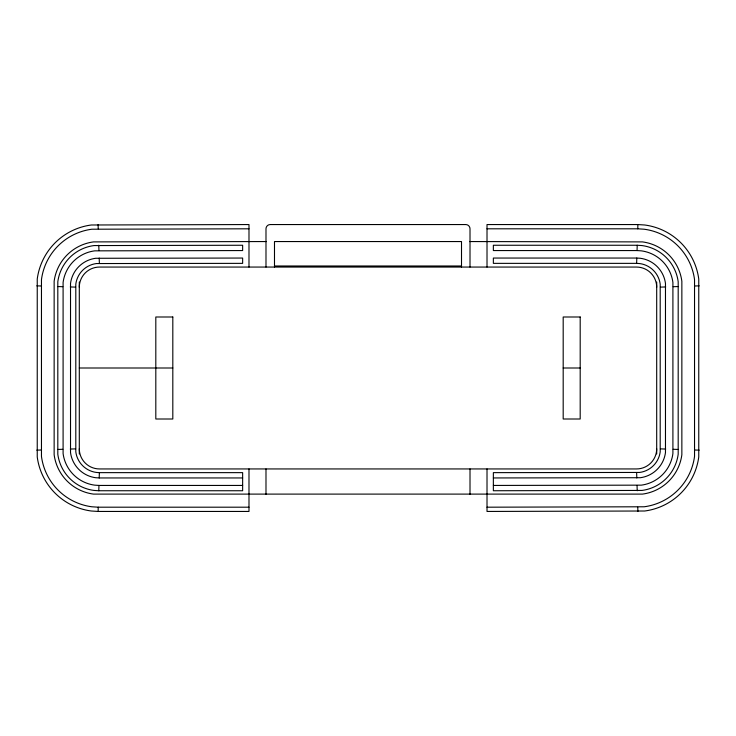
<?xml version="1.0" encoding="UTF-8"?>
<svg xmlns="http://www.w3.org/2000/svg" width="736" height="736" viewBox="0 0 736 736"><rect width="100%" height="100%" fill="white"/><g stroke="black" fill="none" stroke-linecap="round" stroke-linejoin="round"><path stroke-width="1.1" d="M248.989 267.058L248.989 224.554L91.301 224.995A62.781 62.781 0 0 0 37.242 279.054L37.242 456.946A62.781 62.781 0 0 0 91.301 511.005L98.1 511.446L98.238 507.196L248.989 507.196M98.955 485.438L94.696 485.153A36.717 36.717 0 0 1 63.094 453.551L63.094 282.449A36.717 36.717 0 0 1 94.696 250.847L242.641 250.562L242.641 245.254L94.006 245.566A42.044 42.044 0 0 0 57.813 281.759L57.813 454.241A42.044 42.044 0 0 0 94.006 490.434L98.78 490.746L98.955 485.438L242.641 485.438M99.369 472.641L96.37 472.448A23.892 23.892 0 0 1 75.799 451.876L75.799 284.124A23.892 23.892 0 0 1 96.37 263.552L242.641 263.359L242.641 258.051L95.68 258.281A29.219 29.219 0 0 0 70.527 283.434L70.527 452.566A29.219 29.219 0 0 0 95.68 477.719L99.194 477.949L99.369 472.641L242.641 472.641L242.641 490.746L98.78 490.746M636.806 258.051L493.359 258.051L493.359 263.359L636.631 263.359L636.806 258.051L640.32 258.281A29.219 29.219 0 0 1 665.473 283.434L665.473 452.566A29.219 29.219 0 0 1 640.32 477.719L493.359 477.949M637.22 245.254L493.359 245.254L493.359 250.562L637.045 250.562L637.22 245.254L641.994 245.566A42.044 42.044 0 0 1 678.187 281.759L678.187 454.241A42.044 42.044 0 0 1 641.994 490.434L493.359 490.746L493.359 472.641L639.63 472.448A23.892 23.892 0 0 0 660.201 451.876L660.201 284.124A23.892 23.892 0 0 0 639.63 263.552L636.631 263.359M487.011 228.804L637.762 228.804L637.9 224.563L644.699 224.995A62.781 62.781 0 0 1 698.758 279.054L698.758 456.946A62.781 62.781 0 0 1 644.699 511.005L487.011 511.446L487.011 468.942M98.238 507.196L91.853 506.782A58.521 58.521 0 0 1 41.464 456.394L41.464 279.606A58.521 58.521 0 0 1 91.853 229.218L248.989 228.804M637.045 250.562L641.304 250.847A36.717 36.717 0 0 1 672.906 282.449L672.906 453.551A36.717 36.717 0 0 1 641.304 485.153L493.359 485.438M637.762 228.804L644.147 229.218A58.521 58.521 0 0 1 694.536 279.606L694.536 456.394A58.521 58.521 0 0 1 644.147 506.782L487.011 507.196M660.394 287.123L665.703 286.948M673.192 286.709L678.5 286.534M694.95 285.991L699.191 285.853M36.809 450.147L41.05 450.009M57.5 449.466L62.808 449.291M70.297 449.052L75.606 448.877M637.9 224.554L487.011 224.554L487.011 267.058M266.45 241.555L93.518 241.896A45.742 45.742 0 0 0 54.142 281.272L54.142 454.728A45.742 45.742 0 0 0 93.518 494.104L642.482 494.104A45.742 45.742 0 0 0 681.858 454.728L681.858 281.272A45.742 45.742 0 0 0 642.482 241.896L469.55 241.555M274.491 265.99L461.509 265.99M79.304 368L172.813 368M563.187 368L580.189 368M99.194 477.949L242.641 477.949M98.1 511.446L248.989 511.446L248.989 468.942M36.809 285.853L41.05 285.991M57.5 286.534L62.808 286.709M70.297 286.948L75.606 287.123M660.394 448.877L665.703 449.052M673.192 449.291L678.5 449.466M694.95 450.009L699.191 450.147M636.631 472.641L636.806 477.949M637.045 485.438L637.22 490.746M637.762 507.196L637.9 511.437M98.1 224.563L98.238 228.804M98.78 245.254L98.955 250.562M99.194 258.051L99.369 263.359M656.696 282.035L656.696 453.965M470.01 267.058L470.01 228.804A4.25 4.25 0 0 0 465.759 224.554L270.241 224.554A4.25 4.25 0 0 0 265.99 228.804L265.99 267.058M470.01 468.942L470.01 494.445M461.509 267.058L461.509 241.555L274.491 241.555L274.491 267.058M265.99 468.942L265.99 494.445M79.304 282.035L79.304 453.965M79.304 448.758A20.185 20.185 0 0 0 99.489 468.942L636.511 468.942A20.185 20.185 0 0 0 656.696 448.758M79.304 287.242A20.185 20.185 0 0 1 99.489 267.058L636.511 267.058A20.185 20.185 0 0 1 656.696 287.242M172.813 316.995L155.811 316.995L155.811 419.005L172.813 419.005L172.813 316.995M580.189 316.995L563.187 316.995L563.187 419.005L580.189 419.005L580.189 316.995"/></g></svg>
